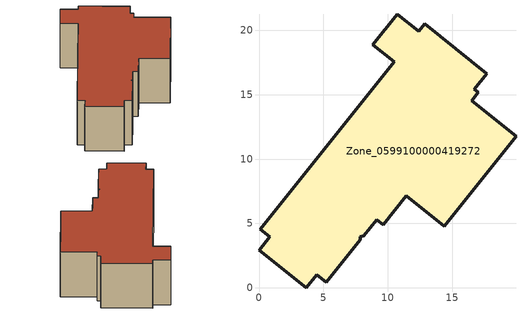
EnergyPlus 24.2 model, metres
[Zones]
Zone_0599100000419272
 floor ground (C_G): 0.08,4.55 10.5,17.55 8.84,18.86 10.72,21.25 12.4,19.93 12.87,20.51 17.68,16.62 16.72,15.42 17.03,15.18 16.52,14.52 19.95,11.77 14.37,4.8 11.44,7.15 9.65,4.89 9.13,5.3 8.12,4.04 7.87,3.98 7.88,3.74 5.22,0.43 4.49,1.03 3.67,0 0,2.93 0.82,3.96 z0
 wall outside (C_F): 16.52,14.52 17.03,15.18 16.72,15.42 17.68,16.62 12.87,20.51 12.4,19.93 10.72,21.25 8.84,18.86 10.5,17.55 0.08,4.55 0.82,3.96 0,2.93 3.67,0 4.49,1.03 5.22,0.43 7.88,3.74 7.87,3.98 8.12,4.04 9.13,5.3 9.65,4.89 11.44,7.15 14.37,4.8 19.95,11.77 16.52,14.52 z0:6.3
 roof outside (C_R): 10.5,17.55 0.08,4.55 0.82,3.96 0,2.93 3.67,0 4.49,1.03 5.22,0.43 7.88,3.74 7.87,3.98 8.12,4.04 9.13,5.3 9.65,4.89 11.44,7.15 14.37,4.8 19.95,11.77 16.52,14.52 17.03,15.18 16.72,15.42 17.68,16.62 12.87,20.51 12.4,19.93 10.72,21.25 8.84,18.86 z6.3
[BUILDING]
Pand.0599100000419272: North Axis=0; Terrain=City; Loads Convergence Tolerance Value=0.04; Temperature Convergence Tolerance Value=0.4; Solar Distribution=FullExterior; Maximum Number of Warmup Days=25; Minimum Number of Warmup Days=1
[Site:Location]
Rotterdam.The.Hague.AP_ZH_NLD Design_Conditions: Latitude=51.96; Longitude=4.45; Time Zone=1; Elevation=-4.5
[SITE:GROUNDTEMPERATURE:BUILDINGSURFACE]
18, 18, 18, 18, 18, 18, 18, 18, 18, 18, 18, 18
[MATERIAL] Thermal Absorptance=0.9; Solar Absorptance=0.7; Visible Absorptance=0.7
Name | Roughness | Thickness | Conductivity | Density | Specific Heat
G.D.1992-2005 | MediumSmooth | 0.15 | 0.06 | 540 | 1210
F.D.1992-2005 | Rough | 0.3 | 0.12 | 1920 | 840
R.D.1992-2005 | MediumRough | 0.2 | 0.08 | 1500 | 1000
[CONSTRUCTION]
C_G: G.D.1992-2005
C_F: F.D.1992-2005
C_R: R.D.1992-2005
[ZONE]
Zone_0599100000419272: Type=1; Multiplier=1; Ceiling Height=Autocalculate; Volume=Autocalculate; Floor Area=autocalculate; Part of Total Floor Area=Yes
[ZONEINFILTRATION:DESIGNFLOWRATE]
Infil_Zone_0599100000419272: Zone or ZoneList or Space or SpaceList=Zone_0599100000419272; Schedule=AlwaysOn; Design Flow Rate Calculation Method=Flow/Area; Flow Rate per Floor Area=0.0021; Constant Term Coefficient=1; Temperature Term Coefficient=0; Velocity Term Coefficient=0; Velocity Squared Term Coefficient=0
[HVACTEMPLATE:ZONE:IDEALLOADSAIRSYSTEM]
Zone_0599100000419272: Maximum Heating Supply Air Temperature=50; Minimum Cooling Supply Air Temperature=13; Maximum Heating Supply Air Humidity Ratio=0.0156; Minimum Cooling Supply Air Humidity Ratio=0.0077; Heating Limit=NoLimit; Cooling Limit=NoLimit; Dehumidification Control Type=ConstantSensibleHeatRatio; Cooling Sensible Heat Ratio=0.7; Dehumidification Setpoint=60; Humidification Control Type=None; Humidification Setpoint=30; Outdoor Air Method=None; Outdoor Air Flow Rate per Person=0.00944; Outdoor Air Flow Rate per Zone Floor Area=0; Outdoor Air Flow Rate per Zone=0; Demand Controlled Ventilation Type=None; Outdoor Air Economizer Type=NoEconomizer; Heat Recovery Type=None; Sensible Heat Recovery Effectiveness=0.7; Latent Heat Recovery Effectiveness=0.65
[ZONECONTROL:THERMOSTAT]
ThermostatControl_Zone_0599100000419272: Zone or ZoneList=Zone_0599100000419272; Control Type Schedule=DualSetpointControlType; Control 1=Thermostat_Zone_0599100000419272; Temperature Difference Between Cutout And Setpoint=0
[THERMOSTATSETPOINT:DUALSETPOINT]
Thermostat_Zone_0599100000419272: Heating Setpoint Temperature Schedule=HeatingSetpoint_Zone_0599100000419272; Cooling Setpoint Temperature Schedule=CoolingSetpoint_Zone_0599100000419272
[SCHEDULE:COMPACT]
HeatingSetpoint_Zone_0599100000419272: Through: 12/31, For: AllDays, Until: 24:00, 21
CoolingSetpoint_Zone_0599100000419272: Through: 12/31, For: AllDays, Until: 24:00, 24
DualSetpointControlType: Through: 12/31, For: AllDays, Until: 24:00, 4
AlwaysOn: Through: 12/31, For: AllDays, Until: 24:00, 1
